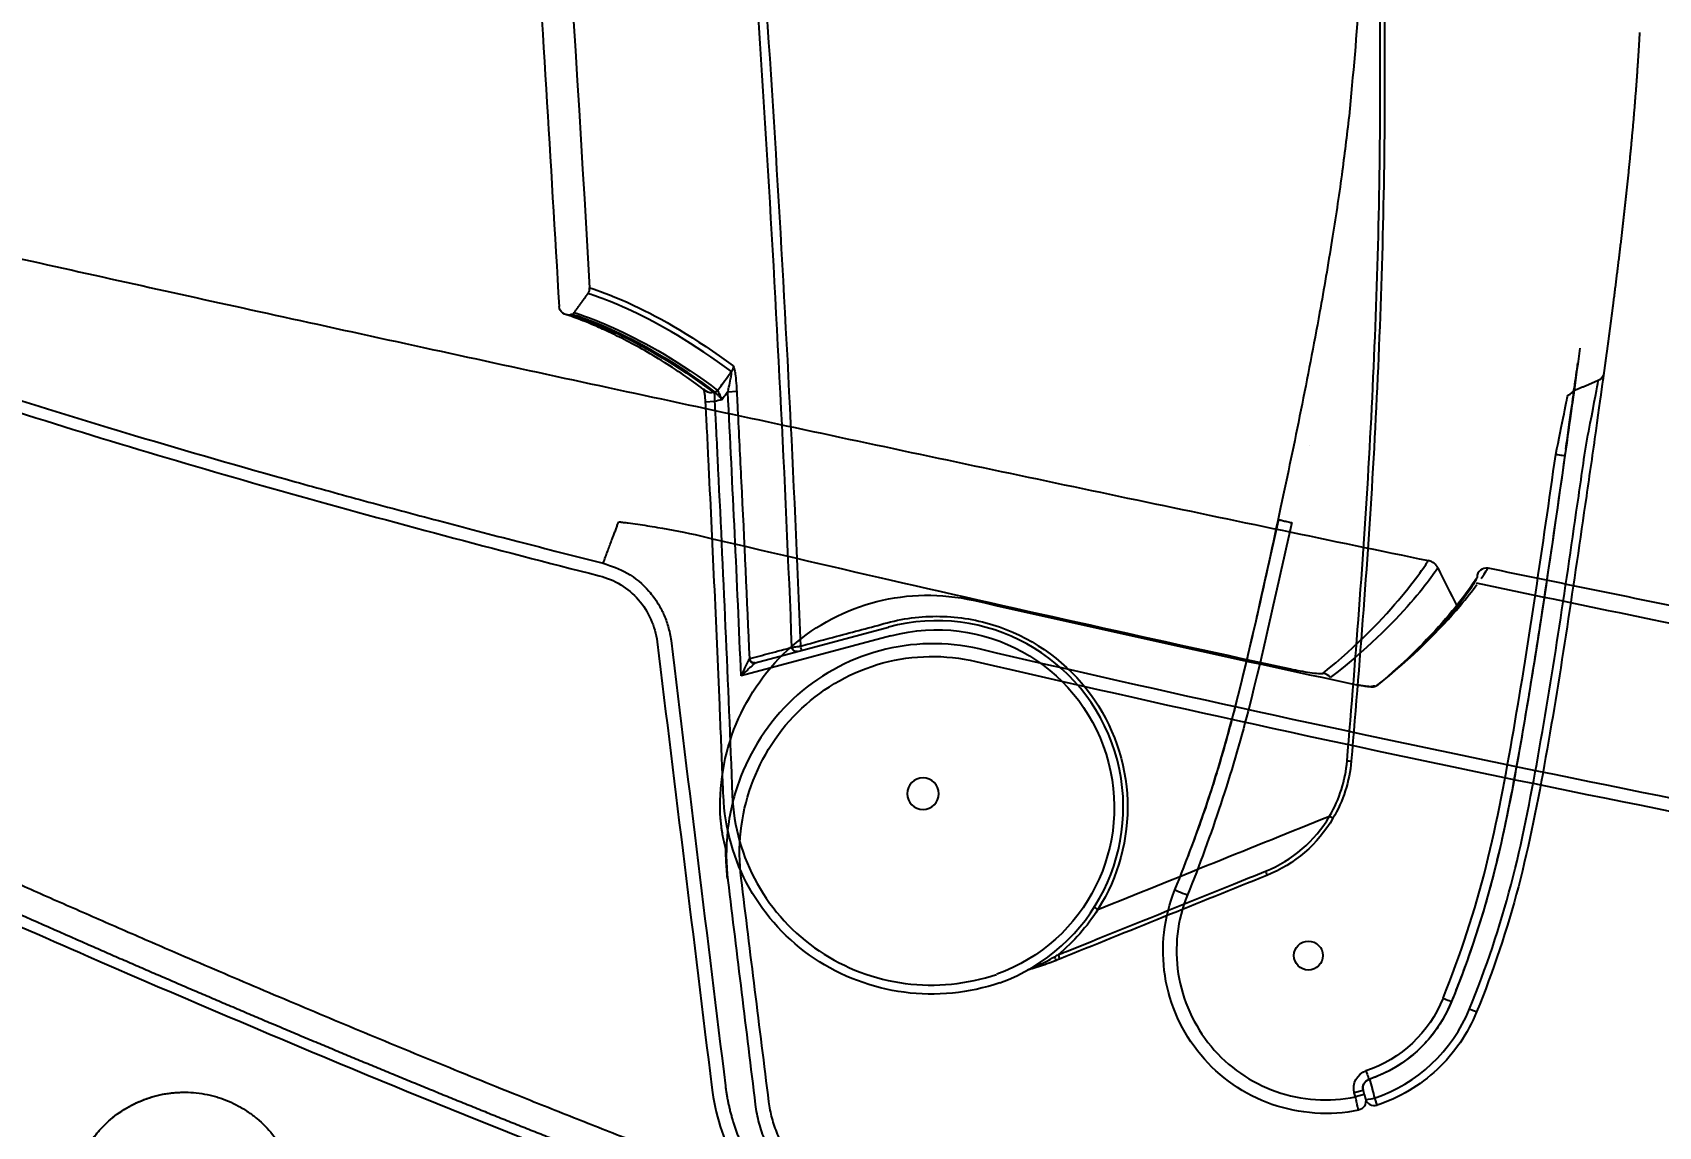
# Model space of a CAD drawing. Extents: x 796 to 6898, y -63 to 2465.
# Drawn here: x 4404.9 to 4584.8, y 726.2 to 847.2 of the extents above; entities that cross this region are included whole.
import ezdxf

# ---------------------------------------------------------------- set-up
doc = ezdxf.new("R2010")
doc.units = 0
doc.header["$LTSCALE"] = 20
doc.header["$MEASUREMENT"] = 0
doc.linetypes.add('CENTER', pattern=[2, 1.25, -0.25, 0.25, -0.25])
doc.layers.get('0').update_dxf_attribs({"linetype": 'CONTINUOUS'})
doc.layers.get('DEFPOINTS').update_dxf_attribs({"linetype": 'CONTINUOUS'})
doc.layers.add('1', color=7, linetype='CONTINUOUS')
doc.styles.get("Standard").update_dxf_attribs({"font": 'NanumGothic.ttf'})
doc.dimstyles.get("Standard").update_dxf_attribs({"dimtxt": 2.7, "dimasz": 2.5, "dimexe": 1.5, "dimexo": 1.5, "dimgap": 1.5, "dimtad": 1, "dimdec": 0, "dimlfac": 10, "dimzin": 0, "dimdsep": 46, "dimtxsty": 'Standard', "dimcen": 0, "dimclrt": 2, "dimadec": 0, "dimazin": 0, "dimtfac": 1, "dimtdec": 0, "dimtmove": 0, "dimatfit": 3, "dimfxl": 0, "dimtolj": 1, "dimtzin": 0, "dimarcsym": 0})

# ---------------------------------------------------------------- blocks, each defined once
blk = doc.blocks.new('A$C92e67b97')
for p, q in [((40.43, 90.95), (40.43, 108.1)), ((41.43, 106.21), (41.43, 90.95)), ((70.51, 103.08), (70.72, 104.06)), ((71.19, 101.38), (70.99, 100.42))]:
    blk.add_line(p, q)
at = {"extrusion": (0, 0, -1)}
blk.add_circle((-22.64, 92.03), 1.75, dxfattribs=at)
at = {"extrusion": (2.24964e-32, -1.22465e-16, -1)}
for centre, radius, start, end in [((-84.92, 115.99), 1, 0, 101.6421), ((-20.8, 90.95), 19.63, 180, 355.2742)]:
    blk.add_arc(centre, radius, start, end, dxfattribs=at)
blk.add_arc((20.8, 90.95), 20.63, 184.7009, 0)
at = {"extrusion": (0, 0, -1)}
for centre, major_axis, ratio, start_param, end_param in [((41.92, 106.25), (-0.39, -0.313), 0.97182, 0.690035, 2.451557), ((41.93, 106.21), (-0.5, 0), 0.98812, 0, 1.786997), ((71.98, 102.75), (0.167, -0.471), 0.978567, 1.237268, 1.904324), ((72.49, 102.92), (0.613, -0.79), 0.980688, 2.220911, 3.121215), ((72, 102.75), (0.304, -0.397), 0.98088, 1.543608, 2.214361), ((41.93, 101.37), (0.5, 0), 0.987549, 3.141593, 4.929043), ((41.93, 100.88), (-0.5, 0), 0.044566, 0, 1.561071), ((74, 101.04), (-0.619, 0.786), 0.980882, 4.027752, 4.698964), ((1.5, 82.72), (-0.496, -0.061), 0.109197, 4.838753, 6.283185), ((1.56, 82.25), (-0.496, -0.061), 0.070703, 4.7072, 6.283185), ((5.27, 76.62), (0.367, 0.339), 0.057762, 4.753609, 6.283185), ((4.56, 57.7), (-0.496, -0.061), 0.086831, 4.737793, 6.283185), ((8.63, 49.28), (-0.356, -0.351), 0.048909, 4.795282, 6.283185), ((14.03, 45.82), (-0.17, -0.47), 0.006367, 4.803882, 6.283185)]:
    blk.add_ellipse(centre, major_axis=major_axis, ratio=ratio, start_param=start_param, end_param=end_param, dxfattribs=at)
for points, degree in [([(521.47, 34.68), (287.47, 75.28), (85.13, 116.97)], 2), ([(83.92, 115.85), (83.92, 115.9), (83.92, 115.95), (83.92, 115.99)], 3), ([(84.04, 115.53), (85.68, 113.51)], 1), ([(86.26, 113.17), (86.25, 113.17), (86.16, 113.02), (85.98, 112.74)], 3), ([(40.43, 108.1), (50.68, 105.82), (60.93, 103.58), (71.19, 101.38)], 3), ([(41.43, 106.21), (41.43, 106.22), (41.43, 106.23), (41.42, 106.25)], 3), ([(42.02, 106.73), (42.03, 106.72), (42.04, 106.7), (42.04, 106.69)], 3), ([(70.51, 102.22), (70.51, 102.51), (70.51, 102.8), (70.51, 103.08)], 3), ([(71.49, 102.75), (71.5, 102.75), (71.5, 102.75), (71.5, 102.75)], 3), ([(71.5, 102.92), (71.5, 102.87), (71.5, 102.81), (71.5, 102.75)], 3), ([(152.24, 78.45), (115.34, 85.2), (78.54, 92.63), (41.93, 100.9)], 3), ([(42.04, 101.85), (78.66, 93.57), (115.47, 86.14), (152.39, 79.38)], 3), ([(71.61, 102.44), (71.61, 102.44), (71.61, 102.44), (71.6, 102.44)], 3), ([(0.81, 85.76), (0.8, 85.81), (0.8, 85.86), (0.79, 85.91)], 3), ([(0.81, 85.76), (0.81, 85.77), (0.82, 85.79), (0.82, 85.8)], 3), ([(1.06, 82.19), (1.04, 82.35), (1.02, 82.5), (1, 82.66)], 3), ([(4.06, 57.64), (3.06, 65.82), (2.06, 74), (1.06, 82.19)], 3), ([(1.44, 82.66), (1.48, 82.51), (1.52, 82.36), (1.56, 82.22)], 3), ([(5.26, 76.66), (3.73, 78.32), (2.5, 80.17), (1.56, 82.22)], 3), ([(5.26, 76.66), (6.38, 67.51), (7.5, 58.37), (8.61, 49.23)], 3), ([(8.27, 48.93), (5.94, 51.29), (4.46, 54.35), (4.06, 57.64)], 3), ([(4.55, 57.66), (4.93, 54.48), (6.36, 51.52), (8.61, 49.23)], 3), ([(13.86, 45.35), (11.74, 46.11), (9.85, 47.33), (8.27, 48.93)], 3), ([(8.61, 49.23), (10.14, 47.69), (11.97, 46.51), (14.01, 45.78)], 3)]:
    blk.add_open_spline(points, degree=degree)
for points, knots in [([(83.92, 115.99), (83.92, 115.99), (82.87, 114.27), (78.71, 109.32), (75.59, 106.1), (71.5, 102.92)], [0, 0, 0, 0, 0.5, 0.5, 1, 1, 1, 1]), ([(71.5, 102.75), (75.59, 105.88), (78.71, 109.16), (82.87, 114.11), (83.92, 115.84), (83.92, 115.85)], [0, 0, 0, 0, 0.5, 0.5, 1, 1, 1, 1]), ([(84.04, 115.53), (84.04, 115.53), (82.98, 113.79), (78.82, 108.84), (75.7, 105.57), (71.61, 102.44)], [0, 0, 0, 0, 0.5, 0.5, 1, 1, 1, 1]), ([(71.86, 103.7), (72.58, 104.26), (74.1, 105.48), (76.22, 107.37), (78.24, 109.35), (79.96, 111.19), (81.35, 112.81), (82.37, 114.1), (83.14, 115.13), (83.67, 115.86), (83.95, 116.26), (84.03, 116.4), (84.06, 116.43), (84.06, 116.43)], [0, 0, 0, 0, 0.091025, 0.201574, 0.318109, 0.43368, 0.544826, 0.651102, 0.741371, 0.837097, 0.92899, 0.977717, 1, 1, 1, 1]), ([(83.92, 115.85), (83.92, 115.79), (83.93, 115.73), (83.97, 115.63), (84, 115.58), (84.04, 115.53)], [0, 0, 0, 0, 0.5, 0.5, 1, 1, 1, 1]), ([(0.23, 89.26), (0, 92.85), (0.59, 96.44), (3.32, 103.03), (5.45, 106.02), (10.82, 110.7), (14.07, 112.41), (20.94, 114.16), (24.64, 114.22), (28.15, 113.43)], [0, 0, 0, 0, 0.25, 0.25, 0.5, 0.5, 0.75, 0.75, 1, 1, 1, 1]), ([(28.15, 113.43), (28.8, 113.28), (29.45, 113.13), (32.7, 112.4), (35.31, 111.81), (46.77, 109.25), (55.64, 107.3), (65.66, 105.14), (66.79, 104.89), (68.86, 104.45), (69.79, 104.25), (70.72, 104.05)], [0, 0, 0, 0, 0.045883, 0.045883, 0.229413, 0.229413, 0.854591, 0.854591, 0.934463, 0.934463, 1, 1, 1, 1]), ([(73.24, 100.42), (77.28, 103.61), (80.45, 106.82), (84.61, 111.78), (85.68, 113.52), (85.68, 113.51)], [0, 0, 0, 0, 0.5, 0.5, 1, 1, 1, 1]), ([(85.68, 113.51), (85.75, 113.43), (85.84, 113.35), (86.04, 113.23), (86.14, 113.19), (86.26, 113.17)], [0, 0, 0, 0, 0.5, 0.5, 1, 1, 1, 1]), ([(27.93, 112.46), (24.57, 113.22), (21.08, 113.17), (14.49, 111.5), (11.38, 109.87), (6.23, 105.39), (4.19, 102.53), (1.58, 96.21), (1.01, 92.77), (1.23, 89.34)], [0, 0, 0, 0, 0.25, 0.25, 0.5, 0.5, 0.75, 0.75, 1, 1, 1, 1]), ([(70.51, 103.08), (69.58, 103.28), (68.65, 103.48), (66.58, 103.92), (65.45, 104.17), (52.17, 107.03), (40.05, 109.72), (27.93, 112.46)], [0, 0, 0, 0, 0.065536, 0.065536, 0.145408, 0.145408, 1, 1, 1, 1]), ([(85.98, 112.74), (85.53, 112.08), (84.57, 110.71), (81.02, 106.47), (77.84, 103.26), (73.79, 100.07)], [0, 0, 0, 0, 0.413693, 0.413693, 1, 1, 1, 1]), ([(518.69, 31.61), (512.16, 32.74), (505.62, 33.88), (499.09, 35.02), (361.11, 59.15), (223.4, 84.93), (86.26, 113.17)], [-0.047362, -0.047362, -0.047362, -0.047362, 0, 0, 0, 1, 1, 1, 1]), ([(41.42, 106.25), (41.41, 106.27), (41.39, 106.31), (41.36, 106.37), (41.35, 106.38), (41.3, 106.48), (41.24, 106.58), (41.09, 106.86), (40.99, 107.06), (40.74, 107.53), (40.59, 107.81), (40.43, 108.09), (40.43, 108.1), (40.43, 108.1)], [0, 0, 0, 0, 0.102274, 0.102274, 0.1292, 0.1292, 0.30436, 0.30436, 0.591952, 0.591952, 0.996719, 0.996719, 1, 1, 1, 1]), ([(40.43, 108.1), (40.43, 108.1), (40.44, 108.09), (40.68, 107.88), (40.92, 107.67), (41.33, 107.33), (41.49, 107.19), (41.74, 106.98), (41.83, 106.9), (41.91, 106.83), (41.92, 106.82), (41.97, 106.78), (42, 106.75), (42.02, 106.73)], [0, 0, 0, 0, 0.003281, 0.003281, 0.408054, 0.408054, 0.695641, 0.695641, 0.870799, 0.870799, 0.897722, 0.897722, 1, 1, 1, 1]), ([(70.99, 100.42), (70.33, 100.56), (69.68, 100.7), (66.42, 101.4), (63.82, 101.96), (54.81, 103.91), (48.41, 105.31), (42.02, 106.73)], [0, 0, 0, 0, 0.067466, 0.067466, 0.337332, 0.337332, 1, 1, 1, 1]), ([(42.04, 106.69), (42.04, 106.64), (42.04, 106.59), (42.04, 106.33), (42.04, 106.13), (42.04, 105.1), (42.04, 104.26), (42.04, 102.9), (42.04, 102.38), (42.04, 101.85)], [0, 0, 0, 0, 0.032237, 0.032237, 0.161183, 0.161183, 0.676971, 0.676971, 1, 1, 1, 1]), ([(70.51, 103.08), (70.62, 103.04), (70.73, 102.99), (70.95, 102.93), (71.05, 102.9), (71.22, 102.87), (71.3, 102.86), (71.42, 102.87), (71.46, 102.88), (71.49, 102.91), (71.5, 102.92), (71.5, 102.92)], [0, 0, 0, 0, 0.245751, 0.245751, 0.485067, 0.485067, 0.715055, 0.715055, 0.941747, 0.941747, 1, 1, 1, 1]), ([(70.51, 102.22), (70.52, 102.23), (70.52, 102.23), (70.54, 102.24), (70.55, 102.25), (70.68, 102.31), (70.8, 102.37), (71, 102.48), (71.09, 102.53), (71.26, 102.62), (71.33, 102.66), (71.43, 102.71), (71.47, 102.73), (71.49, 102.75)], [0, 0, 0, 0, 0.007055, 0.007055, 0.043322, 0.043322, 0.302844, 0.302844, 0.545116, 0.545116, 0.774433, 0.774433, 1, 1, 1, 1]), ([(70.72, 104.06), (70.75, 104.05), (70.99, 104), (71.41, 103.93), (71.86, 103.87), (72.11, 103.86), (72.2, 103.87), (72.21, 103.87), (72.21, 103.87)], [0, 0, 0, 0, 0.040351, 0.358823, 0.61907, 0.819384, 0.955603, 1, 1, 1, 1]), ([(42.04, 101.85), (42.04, 101.84), (42.04, 101.83), (42.03, 101.78), (42.02, 101.73), (42.01, 101.6), (42, 101.51), (41.98, 101.33), (41.96, 101.23), (41.94, 101.05), (41.94, 100.98), (41.93, 100.9)], [0, 0, 0, 0, 0.118217, 0.118217, 0.356584, 0.356584, 0.597691, 0.597691, 0.843475, 0.843475, 1, 1, 1, 1]), ([(41.93, 100.9), (41.93, 100.85), (41.93, 100.8), (41.93, 99.42), (41.93, 98.08), (41.93, 94.83), (41.93, 92.9), (41.93, 90.98)], [0, 0, 0, 0, 0.015884, 0.015884, 0.418354, 0.418354, 1, 1, 1, 1]), ([(71.6, 102.44), (71.58, 102.43), (71.54, 102.42), (71.42, 102.4), (71.34, 102.39), (71.16, 102.35), (71.05, 102.33), (70.83, 102.29), (70.7, 102.26), (70.56, 102.23), (70.54, 102.23), (70.52, 102.23), (70.52, 102.23), (70.51, 102.22)], [0, 0, 0, 0, 0.225567, 0.225567, 0.454884, 0.454884, 0.697156, 0.697156, 0.956678, 0.956678, 0.992945, 0.992945, 1, 1, 1, 1]), ([(71.19, 101.38), (71.09, 101.51), (70.98, 101.65), (70.76, 101.93), (70.63, 102.07), (70.51, 102.22)], [0, 0, 0, 0, 0.465126, 0.465126, 1, 1, 1, 1]), ([(71.19, 101.38), (71.34, 101.3), (71.48, 101.22), (71.91, 101), (72.18, 100.85), (72.61, 100.65), (72.77, 100.57), (72.99, 100.48), (73.07, 100.45), (73.16, 100.42), (73.18, 100.42), (73.22, 100.41), (73.23, 100.42), (73.24, 100.42)], [0, 0, 0, 0, 0.195305, 0.195305, 0.566521, 0.566521, 0.779616, 0.779616, 0.898522, 0.898522, 0.956146, 0.956146, 1, 1, 1, 1]), ([(71.6, 102.44), (71.78, 102.21), (71.96, 101.99), (72.36, 101.5), (72.58, 101.23), (72.86, 100.88), (72.92, 100.81), (73.07, 100.63), (73.15, 100.52), (73.24, 100.42)], [0, 0, 0, 0, 0.330328, 0.330328, 0.732756, 0.732756, 0.845256, 0.845256, 1, 1, 1, 1]), ([(73.79, 100.07), (73.77, 100.05), (73.71, 100.04), (73.54, 100.03), (73.43, 100.03), (73.13, 100.05), (72.91, 100.08), (72.34, 100.16), (71.95, 100.23), (71.38, 100.34), (71.18, 100.38), (70.99, 100.42)], [0, 0, 0, 0, 0.141444, 0.141444, 0.28127, 0.28127, 0.49577, 0.49577, 0.831197, 0.831197, 1, 1, 1, 1]), ([(41.93, 90.98), (41.93, 88.85), (41.61, 86.78), (40.38, 82.75), (39.45, 80.82), (35.89, 75.6), (32.41, 72.83), (24.58, 69.77), (20.16, 69.44), (11.93, 71.34), (8.15, 73.53), (5.26, 76.66)], [0, 0, 0, 0, 0.125, 0.125, 0.25, 0.25, 0.5, 0.5, 0.75, 0.75, 1, 1, 1, 1]), ([(1, 82.66), (0.92, 83.33), (0.87, 84.01), (0.82, 84.99), (0.82, 85.31), (0.81, 85.65), (0.81, 85.71), (0.81, 85.76)], [0, 0, 0, 0, 0.626962, 0.626962, 0.939485, 0.939485, 1, 1, 1, 1]), ([(0.82, 85.79), (0.82, 85.79), (0.82, 85.79), (0.82, 85.78), (0.82, 85.77), (0.83, 85.76), (0.83, 85.75), (0.83, 85.71), (0.84, 85.67), (0.85, 85.57), (0.86, 85.52), (0.91, 85.17), (0.96, 84.86), (1.13, 83.92), (1.27, 83.29), (1.44, 82.66)], [0, 0, 0, 0, 0.003771, 0.003771, 0.019071, 0.019071, 0.021429, 0.021429, 0.068372, 0.068372, 0.121052, 0.121052, 0.408891, 0.408891, 1, 1, 1, 1]), ([(1.56, 82.22), (1.6, 81.89), (1.64, 81.56), (1.84, 79.91), (2, 78.59), (2.81, 71.99), (3.45, 66.71), (4.24, 60.17), (4.4, 58.92), (4.55, 57.66)], [0, 0, 0, 0, 0.040293, 0.040293, 0.201463, 0.201463, 0.84616, 0.84616, 1, 1, 1, 1]), ([(152.19, 8.67), (140.35, 10.38), (128.58, 12.39), (105.2, 17.25), (93.6, 20.09), (70.53, 26.42), (59.09, 29.89), (36.37, 37.3), (25.1, 41.29), (13.86, 45.35)], [0, 0, 0, 0, 0.25, 0.25, 0.5, 0.5, 0.75, 0.75, 1, 1, 1, 1]), ([(14.01, 45.78), (25.25, 41.73), (36.51, 37.75), (59.2, 30.35), (70.62, 26.88), (93.67, 20.57), (105.28, 17.72), (128.66, 12.86), (140.43, 10.85), (152.24, 9.15)], [0, 0, 0, 0, 0.25, 0.25, 0.5, 0.5, 0.75, 0.75, 1, 1, 1, 1])]:
    blk.add_open_spline(points, degree=3, knots=knots)
blk = doc.blocks.new('A$Cbd50e67b')
for p, q in [((1.5, 84.93), (1.5, 85.94)), ((1.5, 85.94), (1.99, 85.94)), ((1.99, 84.93), (1.5, 84.93)), ((1.99, 84.93), (1.99, 85.94)), ((72.48, 72.21), (72.48, 72.21))]:
    blk.add_line(p, q)
blk.add_circle((17.96, 86.92), 1.6)
blk.add_circle((17.96, 86.92), 1.6)
at = {"extrusion": (0, 0, -1)}
for centre, radius, start, end in [((-1, 85.93), 1, 270, 3.3951), ((-1.99, 83.94), 2, 90, 176.4167), ((-1.99, 83.93), 1, 90, 176.4167), ((-17.96, 84.93), 15, 306.9554, 356.4167), ((-17.96, 84.94), 14, 306.9522, 356.4167)]:
    blk.add_arc(centre, radius, start, end, dxfattribs=at)
for centre, start, end in [((1, 83.93), 90, 183.32), ((71.41, 43.15), 179.5, 247.1112)]:
    blk.add_arc(centre, 1, start, end)
at = {"extrusion": (-7.87709e-06, 3.31272e-06, -1)}
blk.add_arc((-72.09, 39.61, 0), 1, 293.0208, 352.2292, dxfattribs=at)
for centre, major_axis, ratio, start_param, end_param in [((27.9, 98.1), (0.9, 1.2), 0.005565, 0, 1.56383), ((1, 83.93), (0, -1), 0.165346, 3.141593, 4.711626), ((1, 83.93), (0.998, 0.058), 0.010481, 1.736579, 3.141593), ((3.99, 84.06), (0.998, 0.062), 0.008709, 1.570251, 3.141593), ((9.55, 73.74), (0.602, 0.799), 0.005252, 1.563827, 3.141597), ((7.74, 71.35), (0.602, 0.799), 0.007779, 1.727679, 3.141598), ((64.43, 46.12), (0.394, 0.919), 0.003435, 1.562774, 3.141593)]:
    blk.add_ellipse(centre, major_axis=major_axis, ratio=ratio, start_param=start_param, end_param=end_param)
for points, knots in [([(0, 85.99), (0.19, 89.21), (1.28, 92.4), (4.93, 97.75), (7.48, 99.9), (13.35, 102.62), (16.68, 103.16), (23.09, 102.48), (26.2, 101.26), (28.8, 99.3)], [0, 0, 0, 0, 0.25, 0.25, 0.5, 0.5, 0.75, 0.75, 1, 1, 1, 1]), ([(27.9, 98.11), (25.51, 99.92), (22.67, 101.03), (16.8, 101.66), (13.75, 101.16), (8.36, 98.68), (6.03, 96.7), (2.68, 91.81), (1.68, 88.89), (1.5, 85.94)], [0, 0, 0, 0, 0.25, 0.25, 0.5, 0.5, 0.75, 0.75, 1, 1, 1, 1]), ([(28.8, 99.3), (31.64, 97.16), (34.53, 95.09), (40.47, 91.2), (43.52, 89.38), (52.78, 84.12), (59.12, 80.92), (65.4, 77.61)], [0, 0, 0, 0, 0.25, 0.25, 0.5, 0.5, 1, 1, 1, 1]), ([(64.7, 76.3), (58.38, 79.62), (52.01, 82.85), (39.6, 89.89), (33.63, 93.79), (27.9, 98.11)], [0, 0, 0, 0, 0.5, 0.5, 1, 1, 1, 1]), ([(40.12, 91.48), (39.19, 92.06), (36.46, 93.81), (33.81, 95.67), (32.08, 96.92)], [0, 0, 0, 0, 0.340021, 1, 1, 1, 1]), ([(106.51, 58.54), (104.48, 59.35), (100.18, 61.07), (93.46, 64.01), (85.46, 67.69), (76.44, 72.08), (66.26, 77.23), (56.48, 82.26), (47.74, 86.95), (42.69, 89.89), (40.48, 91.25)], [0, 0, 0, 0, 0.088807, 0.188142, 0.298206, 0.447256, 0.596376, 0.762752, 0.89457, 1, 1, 1, 1]), ([(0, 85.99), (0, 85.99), (0.03, 85.99), (0.14, 85.99), (0.23, 85.99), (0.44, 85.98), (0.56, 85.97), (0.85, 85.96), (1.01, 85.96), (1.28, 85.95), (1.39, 85.94), (1.5, 85.94)], [0, 0, 0, 0, 0.214642, 0.214642, 0.429237, 0.429237, 0.643835, 0.643835, 0.858643, 0.858643, 1, 1, 1, 1]), ([(1.5, 84.93), (1.46, 84.93), (1.43, 84.93), (1.34, 84.93), (1.28, 84.93), (1.19, 84.93), (1.15, 84.93), (1.08, 84.93), (1.05, 84.93), (1.01, 84.93), (1, 84.93), (1, 84.93)], [0, 0, 0, 0, 0.141589, 0.141589, 0.356673, 0.356673, 0.571432, 0.571432, 0.78609, 0.78609, 1, 1, 1, 1]), ([(2.99, 83.99), (2.99, 84.08), (2.97, 84.17), (2.92, 84.33), (2.88, 84.4), (2.78, 84.56), (2.7, 84.64), (2.5, 84.8), (2.37, 84.87), (2.16, 84.92), (2.08, 84.93), (2, 84.93), (1.99, 84.93), (1.99, 84.93)], [0, 0, 0, 0, 0.13626, 0.13626, 0.270757, 0.270757, 0.485011, 0.485011, 0.808, 0.808, 0.996739, 0.996739, 1, 1, 1, 1]), ([(7.14, 70.55), (5.07, 72.1), (3.33, 74.14), (0.88, 78.71), (0.15, 81.27), (0, 83.87)], [0, 0, 0, 0, 0.5, 0.5, 1, 1, 1, 1]), ([(3, 83.93), (2.64, 83.93), (2.28, 83.93), (1.9, 83.93), (1.88, 83.93), (1.52, 83.93), (1.18, 83.93), (0.83, 83.93)], [0, 0, 0, 0, 0.5, 0.5, 0.522271, 0.522271, 1, 1, 1, 1]), ([(8.94, 72.94), (8.75, 73.09), (8.55, 73.25), (8.06, 73.66), (7.76, 73.93), (6.91, 74.76), (6.38, 75.36), (4.96, 77.29), (4.22, 78.72), (3.47, 80.99), (3.28, 81.76), (3.08, 83.01), (3.03, 83.47), (3, 83.93)], [0, 0, 0, 0, 0.057668, 0.057668, 0.150412, 0.150412, 0.335902, 0.335902, 0.706881, 0.706881, 0.892371, 0.892371, 1, 1, 1, 1]), ([(64.04, 45.2), (54.57, 49.25), (45.09, 53.3), (31.05, 59.79), (26.4, 62), (17.39, 66.99), (13.06, 69.84), (8.94, 72.94)], [0, 0, 0, 0, 0.5, 0.5, 0.75, 0.75, 1, 1, 1, 1]), ([(64.72, 44.91), (64.35, 45.07), (58.48, 47.57), (52.63, 50.08), (44.25, 53.76), (41.34, 55.06), (35.54, 57.7), (32.65, 59.04), (26.92, 61.82), (24.08, 63.27), (18.52, 66.39), (15.82, 68.08), (12.53, 70.34), (11.88, 70.8), (10.59, 71.72), (9.94, 72.2), (9.19, 72.76), (9.06, 72.85), (8.94, 72.94)], [0, 0, 0, 0, 0.019805, 0.305471, 0.305471, 0.458206, 0.458206, 0.610941, 0.610941, 0.763676, 0.763676, 0.916412, 0.916412, 0.954595, 0.954595, 0.992779, 0.992779, 1, 1, 1, 1]), ([(9.55, 73.75), (13.67, 70.65), (17.95, 67.83), (26.91, 62.88), (31.55, 60.67), (45.54, 54.2), (54.99, 50.17), (64.43, 46.13)], [0, 0, 0, 0, 0.25, 0.25, 0.5, 0.5, 1, 1, 1, 1]), ([(71.62, 38.72), (71.61, 38.73), (71.59, 38.74), (71.46, 38.79), (71.27, 38.87), (70.03, 39.39), (68.01, 40.25), (64.71, 41.65), (63.57, 42.14), (61.33, 43.1), (60.21, 43.58), (50.13, 47.91), (41.17, 51.76), (27.92, 57.96), (23.54, 60.11), (15.08, 64.91), (11.03, 67.61), (7.14, 70.55)], [0, 0, 0, 0, 0.004464, 0.004464, 0.028745, 0.028745, 0.125871, 0.125871, 0.174434, 0.174434, 0.222996, 0.222996, 0.611498, 0.611498, 0.805749, 0.805749, 1, 1, 1, 1]), ([(7.64, 71.23), (11.51, 68.3), (15.54, 65.61), (23.95, 60.84), (28.32, 58.71), (41.5, 52.54), (50.42, 48.7), (60.44, 44.4), (61.56, 43.92), (63.79, 42.96), (64.92, 42.48), (68.12, 40.88), (70.08, 39.97), (71.17, 39.44), (71.09, 39.48), (71.1, 39.48), (71.1, 39.48), (71.1, 39.48)], [0, 0, 0, 0, 0.185668, 0.185668, 0.371336, 0.371336, 0.742672, 0.742672, 0.789089, 0.789089, 0.835506, 0.835506, 0.92834, 0.92834, 0.974758, 0.974758, 1, 1, 1, 1]), ([(155.81, 45.85), (152.39, 46.26), (144.81, 47.35), (132.62, 49.94), (119.55, 53.67), (110.77, 56.95), (106.51, 58.54)], [0, 0, 0, 0, 0.20264, 0.450673, 0.733088, 1, 1, 1, 1]), ([(70.78, 42.33), (70.44, 42.47), (69.77, 42.76), (67.55, 43.7), (65.81, 44.44), (64.04, 45.2)], [0, 0, 0, 0, 0.404577, 0.404577, 1, 1, 1, 1]), ([(64.43, 46.13), (65.93, 45.38), (67.41, 44.65), (69.68, 43.52), (70.41, 43.16), (70.41, 43.16)], [0, 0, 0, 0, 0.5, 0.5, 1, 1, 1, 1]), ([(64.72, 44.91), (65.11, 44.74), (65.87, 44.41), (66.98, 43.94), (67.99, 43.51), (68.9, 43.13), (69.66, 42.8), (70.24, 42.56), (70.63, 42.39), (70.68, 42.37), (70.7, 42.36)], [0, 0, 0, 0, 0.127762, 0.253753, 0.378205, 0.501276, 0.6234, 0.745661, 0.870117, 1, 1, 1, 1])]:
    blk.add_open_spline(points, degree=3, knots=knots)
for points, degree in [([(0.83, 83.93), (1.13, 78.98), (3.66, 74.24), (7.64, 71.23)], 3), ([(2.99, 83.99), (2.99, 83.97), (2.99, 83.95), (3, 83.93)], 3), ([(71.1, 39.48), (70.7, 42.36)], 1), ([(75.09, 40.52), (73.63, 41.13), (72.16, 41.75), (70.7, 42.36)], 3), ([(71.02, 42.23), (71.88, 41.87), (72.73, 41.51), (73.59, 41.15)], 3), ([(71.7, 38.69), (71.38, 38.83), (71.14, 39.14), (71.1, 39.48)], 3), ([(75.09, 37.27), (74.41, 37.55), (73.73, 37.84), (73.05, 38.12), (72.38, 38.41), (71.7, 38.69)], 5), ([(78.59, 35.82), (77.89, 36.11), (77.19, 36.4), (76.49, 36.69), (75.79, 36.98), (75.09, 37.27)], 5), ([(103.62, 26.27), (98.55, 28), (93.51, 29.85), (88.5, 31.79), (83.53, 33.79), (78.59, 35.82)], 5), ([(107.12, 25.1), (106.42, 25.33), (105.72, 25.56), (105.02, 25.79), (104.32, 26.03), (103.62, 26.27)], 5)]:
    blk.add_open_spline(points, degree=degree)
for points, weights in [([(65.4, 77.61), (65.39, 77.61), (64.7, 76.3)], [1, 0.710892936639, 1]), ([(8.15, 73.58), (8.54, 73.25), (8.95, 72.94)], [1, 0.999411224372, 1])]:
    blk.add_rational_spline(points, weights, degree=2)
blk = doc.blocks.new('*D27')
at = {"color": 3, "lineweight": -2}
for p, q in [((4440.59, 1273.12), (4050.63, 1273.12)), ((4055.63, 314.6), (4055.63, 1243.12)), ((4261.49, 284.6), (4050.63, 284.6))]:
    blk.add_line(p, q, dxfattribs=at)
at = {"color": 3}
for points in [[(4050.63, 1243.12), (4060.63, 1243.12), (4055.63, 1273.12)], [(4050.63, 314.6), (4060.63, 314.6), (4055.63, 284.6)]]:
    blk.add_solid(points, dxfattribs=at)
at = {"layer": 'DEFPOINTS', "color": 0}
for p in [(4055.63, 1273.12), (4442.09, 1273.12), (4262.99, 284.6)]:
    blk.add_point(p, dxfattribs=at)
at = {"color": 2, "insert": (4029.3, 778.86), "char_height": 30, "attachment_point": 5, "rotation": 90}
blk.add_mtext('\\A1;990', dxfattribs=at)

msp = doc.modelspace()

# ---------------------------------------------------------------- linework, layer by layer
at = {"color": 1, "linetype": 'CENTER', "ltscale": 5}
msp.add_arc((4527.36, 793.29), 484.39, 350.1271, 97.2465, dxfattribs=at)
at = {"layer": '1', "color": 0, "linetype": 'Continuous'}
msp.add_arc((4565.73, 786.94), 1, 78.3579, 180, dxfattribs=at)
for centre, major_axis, ratio, start_param, end_param in [((4543.76, 775.35), (-0.32, -1.47), 0.000679, 3.338162, 3.640228), ((4547.38, 774.87), (0.94, -1.17), 0.981423, 1.609604, 2.247169), ((4553.3, 773.87), (-0.613, 0.79), 0.980688, 5.403761, 5.956842)]:
    msp.add_ellipse(centre, major_axis=major_axis, ratio=ratio, start_param=start_param, end_param=end_param, dxfattribs=at)
for points, degree, knots in [([(4323.3, 840.42), (4323.35, 840.38), (4323.46, 840.3), (4324.45, 839.68), (4326.07, 838.73), (4328.79, 837.2), (4333.12, 834.86), (4340.13, 831.28), (4351.23, 825.97), (4366.46, 819.4), (4385.07, 812.56), (4400.28, 807.47), (4416.81, 802.38), (4430.52, 798.43), (4441.79, 795.33), (4450.01, 793.13), (4458.82, 790.82), (4464.91, 789.27), (4468.05, 788.48)], 3, [0, 0, 0, 0, 0.066982, 0.130716, 0.191334, 0.248966, 0.335776, 0.415755, 0.499002, 0.623838, 0.68452, 0.749311, 0.808177, 0.874762, 0.902999, 0.933262, 0.965585, 1, 1, 1, 1]), ([(4321.78, 839.89), (4321.74, 839.9), (4323.12, 838.97), (4328.02, 836.27), (4329.17, 835.64), (4331.85, 834.22), (4333.4, 833.41), (4338.71, 830.7), (4343.1, 828.52), (4351.78, 824.55), (4355.03, 823.1), (4362.2, 820.05), (4366.14, 818.43), (4374.88, 815.02), (4379.67, 813.24), (4389.61, 809.71), (4394.81, 807.95), (4405.57, 804.46), (4411.12, 802.73), (4422.23, 799.4), (4427.83, 797.77), (4444.74, 793.02), (4456.15, 790), (4467.62, 787.09)], 3, [0, 0, 0, 0, 0.25, 0.25, 0.3125, 0.3125, 0.375, 0.375, 0.5, 0.5, 0.5625, 0.5625, 0.625, 0.625, 0.6875, 0.6875, 0.75, 0.75, 0.8125, 0.8125, 0.875, 0.875, 1, 1, 1, 1]), ([(4482.75, 720.15), (4466.95, 726.14), (4444.91, 734.96), (4416.51, 746.87), (4386.19, 760.53), (4358.59, 773.33), (4346.55, 779.39), (4339.5, 783.06), (4336.43, 784.69), (4331.75, 787.23), (4320.81, 793.39), (4307.53, 801.8), (4301.2, 806.63), (4298.29, 808.9), (4297.5, 809.55), (4297.53, 809.54)], 5, [0, 0, 0, 0, 0, 0, 0.250341, 0.358856, 0.460934, 0.478679, 0.481634, 0.492462, 0.516068, 0.531789, 0.594361, 0.780792, 1, 1, 1, 1, 1, 1]), ([(4293.93, 808.67), (4293.94, 808.66), (4293.97, 808.62), (4294.29, 808.36), (4294.8, 807.94), (4295.51, 807.37), (4296.42, 806.66), (4297.5, 805.82), (4298.74, 804.87), (4300.13, 803.83), (4301.65, 802.71), (4303.3, 801.52), (4305.04, 800.3), (4306.85, 799.04), (4308.72, 797.78), (4310.62, 796.52), (4312.51, 795.29), (4315.36, 793.47), (4319.77, 790.73), (4325.88, 787.14), (4336.22, 781.35), (4348.56, 774.97), (4365.69, 766.77), (4378.54, 760.85), (4394.94, 753.41), (4404.99, 748.98), (4411.69, 746.03)], 3, [0, 0, 0, 0, 0.043803, 0.085816, 0.126123, 0.164778, 0.201813, 0.237237, 0.271048, 0.303235, 0.33378, 0.362666, 0.389876, 0.415398, 0.439219, 0.461332, 0.481735, 0.500424, 0.547145, 0.600351, 0.638368, 0.749997, 0.792002, 0.875008, 0.916739, 1, 1, 1, 1]), ([(4292.39, 807.6), (4292.42, 807.55), (4293.48, 806.64), (4297.96, 803.22), (4299.96, 801.73), (4305.3, 797.98), (4308.66, 795.71), (4317.3, 790.28), (4322.6, 787.12), (4332.5, 781.69), (4336.12, 779.77), (4343.99, 775.74), (4348.21, 773.64), (4361.53, 767.22), (4371.22, 762.77), (4390.92, 753.87), (4400.97, 749.39), (4411.1, 744.98)], 3, [0, 0, 0, 0, 0.248239, 0.248239, 0.373532, 0.373532, 0.498826, 0.498826, 0.624119, 0.624119, 0.686766, 0.686766, 0.749413, 0.749413, 0.874706, 0.874706, 1, 1, 1, 1]), ([(4468.05, 788.48), (4468.13, 788.71), (4468.3, 789.16), (4468.54, 789.82), (4468.77, 790.42), (4468.98, 790.98), (4469.17, 791.49), (4469.35, 791.95), (4469.5, 792.36), (4469.64, 792.73), (4469.73, 792.96), (4469.77, 793.07)], 3, [0, 0, 0, 0, 0.14962, 0.289664, 0.420105, 0.540919, 0.652086, 0.753591, 0.845419, 0.927558, 1, 1, 1, 1]), ([(4469.79, 793.06), (4469.79, 793.08), (4469.87, 793.06), (4469.95, 793.05), (4470, 793.04), (4470.12, 793.02), (4470.21, 793.01), (4470.47, 792.98), (4470.64, 792.96), (4471.16, 792.89), (4471.51, 792.84), (4472.57, 792.69), (4473.29, 792.57), (4475.54, 792.2), (4477.17, 791.89), (4478.83, 791.5)], 3, [0, 0, 0, 0, 0.015625, 0.015625, 0.03125, 0.03125, 0.0625, 0.0625, 0.125, 0.125, 0.25, 0.25, 0.5, 0.5, 1, 1, 1, 1]), ([(4468.05, 788.48), (4468.96, 788.16), (4470.86, 787.51), (4472.62, 785.99), (4473.66, 784.71), (4474.22, 783.88), (4474.79, 782.79), (4475.29, 781.45), (4475.46, 780.45), (4475.55, 779.93)], 3, [0, 0, 0, 0, 0.237985, 0.498466, 0.56293, 0.646525, 0.748442, 0.867111, 1, 1, 1, 1]), ([(4547.69, 776.32), (4551.53, 779.39), (4554.43, 782.46), (4558.33, 787.15), (4559.32, 788.76), (4559.35, 788.76)], 3, [0, 0, 0, 0, 0.5, 0.5, 1, 1, 1, 1]), ([(4560.4, 787.95), (4560.37, 787.95), (4559.35, 786.37), (4555.37, 781.81), (4552.41, 778.82), (4548.49, 775.83)], 3, [0, 0, 0, 0, 0.5, 0.5, 1, 1, 1, 1]), ([(4560.4, 787.95), (4560.3, 788.15), (4560.15, 788.33), (4559.79, 788.62), (4559.58, 788.71), (4559.35, 788.76)], 3, [0, 0, 0, 0, 0.5, 0.5, 1, 1, 1, 1]), ([(4467.62, 787.09), (4469.29, 786.67), (4470.81, 785.73), (4473.07, 783.14), (4473.8, 781.5), (4474.01, 779.79)], 3, [0, 0, 0, 0, 0.5, 0.5, 1, 1, 1, 1]), ([(4553.5, 774.84), (4557.6, 778.02), (4560.72, 781.24), (4563.58, 784.65), (4564.22, 785.47), (4564.71, 786.13)], 3, [0, 0, 0, 0, 0.727768, 0.727768, 1, 1, 1, 1]), ([(4564.74, 786.96), (4564.73, 786.93), (4563.68, 785.22), (4559.73, 780.52), (4557.03, 777.7), (4553.55, 774.86)], 3, [0, 0, 0, 0, 0.527183, 0.527183, 1, 1, 1, 1]), ([(4558.48, 779.15), (4559.69, 780.39), (4560.74, 781.55), (4563.68, 785.06), (4564.73, 786.79), (4564.73, 786.81)], 3, [0, 0, 0, 0, 0.293302, 0.293302, 1, 1, 1, 1]), ([(4994.21, 706.73), (4984.96, 708.26), (4963.86, 711.78), (4932.04, 717.18), (4899.84, 722.73), (4870.93, 727.79), (4846.74, 732.08), (4826.82, 735.65), (4810.72, 738.56), (4796.5, 741.15), (4783.7, 743.5), (4769.7, 746.08), (4752.82, 749.22), (4731.83, 753.16), (4707.72, 757.74), (4680.57, 762.97), (4650.69, 768.82), (4618.21, 775.29), (4589.28, 781.15), (4571.15, 784.9), (4564.67, 786.26)], 3, [0, 0, 0, 0, 0.064365, 0.146882, 0.22161, 0.288747, 0.34847, 0.3903, 0.427722, 0.4608, 0.489587, 0.517048, 0.55855, 0.607498, 0.663737, 0.727085, 0.797335, 0.872828, 0.954516, 1, 1, 1, 1]), ([(4481.04, 760.21), (4480.81, 763.8), (4481.4, 767.39), (4484.13, 773.98), (4486.26, 776.97), (4491.63, 781.65), (4494.88, 783.36), (4501.75, 785.11), (4505.45, 785.17), (4508.96, 784.38)], 3, [0, 0, 0, 0, 0.25, 0.25, 0.5, 0.5, 0.75, 0.75, 1, 1, 1, 1]), ([(4509.64, 778.99), (4506, 779.83), (4502.21, 779.76), (4495.07, 777.83), (4491.73, 775.96), (4486.35, 770.92), (4484.28, 767.73), (4482.43, 762.54), (4482.01, 760.7), (4481.61, 757.04), (4481.62, 755.2), (4481.84, 753.36)], 3, [0, 0, 0, 0, 0.25, 0.25, 0.5, 0.5, 0.75, 0.75, 0.875, 0.875, 1, 1, 1, 1]), ([(4483.31, 753.64), (4482.88, 757.1), (4483.27, 760.6), (4485.56, 767.08), (4487.49, 770.07), (4492.53, 774.79), (4495.65, 776.54), (4502.34, 778.34), (4505.88, 778.4), (4509.28, 777.61)], 3, [0, 0, 0, 0, 0.25, 0.25, 0.5, 0.5, 0.75, 0.75, 1, 1, 1, 1]), ([(4544.08, 776.79), (4544.81, 776.63), (4545.54, 776.49), (4546.91, 776.29), (4547.58, 776.23), (4547.69, 776.32)], 3, [0, 0, 0, 0, 0.5, 0.5, 1, 1, 1, 1]), ([(4553, 774.82), (4553.04, 774.82), (4552.98, 774.82), (4552.91, 774.81), (4552.69, 774.82), (4552.32, 774.86), (4551.9, 774.93), (4551.62, 774.99), (4551.52, 775.02)], 3, [0, 0, 0, 0, 0.070213, 0.194939, 0.360154, 0.588203, 0.858122, 1, 1, 1, 1]), ([(4553.5, 774.84), (4553.42, 774.8), (4553.33, 774.79), (4553.22, 774.78), (4553.1, 774.78), (4552.95, 774.78), (4552.6, 774.82), (4552.4, 774.84), (4551.98, 774.91), (4551.75, 774.95), (4551.53, 775)], 3, [0, 0, 0, 0, 0.287997, 0.287997, 0.287997, 0.52184, 0.52184, 0.761124, 0.761124, 1, 1, 1, 1]), ([(4481.6, 756.86), (4481.55, 757.06), (4481.5, 757.27), (4481.41, 757.69), (4481.36, 757.91), (4481.3, 758.24), (4481.28, 758.35), (4481.24, 758.59), (4481.22, 758.71), (4481.19, 758.91), (4481.18, 758.98), (4481.16, 759.13), (4481.15, 759.21), (4481.13, 759.34), (4481.13, 759.39), (4481.11, 759.5), (4481.11, 759.56), (4481.09, 759.69), (4481.08, 759.77), (4481.07, 759.91), (4481.07, 759.96), (4481.05, 760.07), (4481.05, 760.13), (4481.04, 760.21)], 3, [0, 0, 0, 0, 0.25, 0.25, 0.5, 0.5, 0.625, 0.625, 0.75, 0.75, 0.8125, 0.8125, 0.875, 0.875, 0.90625, 0.90625, 0.9375, 0.9375, 0.96875, 0.96875, 0.984375, 0.984375, 1, 1, 1, 1]), ([(4481.04, 760.21), (4481.04, 760.21), (4481.04, 760.21), (4481.04, 760.21), (4481.04, 760.21), (4481.04, 760.21)], 3, [0, 0, 0, 0, 0.691217, 0.691217, 1, 1, 1, 1]), ([(4481.81, 753.61), (4481.73, 754.28), (4481.68, 754.96), (4481.63, 755.94), (4481.63, 756.26), (4481.62, 756.6), (4481.62, 756.66), (4481.62, 756.71)], 3, [0, 0, 0, 0, 0.626962, 0.626962, 0.939485, 0.939485, 1, 1, 1, 1]), ([(4411.1, 744.98), (4427.4, 737.89), (4443.93, 730.94), (4477.22, 717.68), (4493.97, 711.37), (4527.78, 699.64), (4544.88, 694.22), (4567.35, 688.09), (4572.56, 686.74), (4577.79, 685.47)], 3, [0, 0, 0, 0, 0.302886, 0.302886, 0.605773, 0.605773, 0.908659, 0.908659, 1, 1, 1, 1]), ([(4411.69, 746.03), (4425.89, 739.82), (4440.15, 733.77), (4454.27, 727.97), (4468.46, 722.33), (4482.9, 716.88), (4482.92, 716.87), (4482.94, 716.86), (4482.96, 716.85), (4482.98, 716.85), (4483.01, 716.84)], 5, [0, 0, 0, 0, 0, 0, 0.999999, 0.999999, 0.999999, 0.999999, 0.999999, 1, 1, 1, 1, 1, 1]), ([(4481.57, 730.66), (4481.58, 730.59), (4481.59, 730.43), (4481.63, 730.2), (4481.66, 729.97), (4481.7, 729.74), (4481.74, 729.51), (4481.78, 729.28), (4481.82, 729.05), (4481.87, 728.82), (4481.91, 728.6), (4481.97, 728.37), (4482.02, 728.14), (4482.07, 727.91), (4482.13, 727.68), (4482.19, 727.45), (4482.26, 727.23), (4482.32, 727), (4482.39, 726.77), (4482.46, 726.54), (4482.53, 726.32), (4482.61, 726.09), (4482.68, 725.87), (4482.76, 725.64), (4482.84, 725.42), (4482.93, 725.2), (4483.02, 724.97), (4483.11, 724.75), (4483.2, 724.53), (4483.29, 724.31), (4483.39, 724.09), (4483.49, 723.87), (4483.59, 723.65), (4483.69, 723.43), (4483.8, 723.22), (4483.91, 723), (4483.98, 722.86), (4484.02, 722.78)], 3, [0, 0, 0, 0, 0.027925, 0.055887, 0.083888, 0.111926, 0.140003, 0.168117, 0.196269, 0.224459, 0.252687, 0.280954, 0.309258, 0.3376, 0.36598, 0.394398, 0.422855, 0.451349, 0.479881, 0.508452, 0.537061, 0.565708, 0.594393, 0.623116, 0.651878, 0.680677, 0.709515, 0.738391, 0.767306, 0.796258, 0.825249, 0.854279, 0.883346, 0.912452, 0.941596, 0.970779, 1, 1, 1, 1]), ([(4421.7, 704.85), (4421.57, 704.85), (4421.44, 704.85), (4421.11, 704.86), (4420.9, 704.88), (4419.88, 704.96), (4419.08, 705.1), (4418.09, 705.38), (4417.89, 705.44), (4417.5, 705.57), (4417.31, 705.64), (4416.73, 705.87), (4416.36, 706.04), (4415.27, 706.6), (4414.58, 707.04), (4413.77, 707.67), (4413.61, 707.81), (4413.3, 708.08), (4413.15, 708.21), (4412.71, 708.64), (4412.15, 709.23), (4411.65, 709.88), (4411.3, 710.38), (4411.18, 710.55), (4410.97, 710.9), (4410.86, 711.08), (4410.36, 711.98), (4410.03, 712.73), (4409.65, 713.89), (4409.54, 714.29), (4409.41, 714.9), (4409.37, 715.1), (4409.3, 715.51), (4409.27, 715.71), (4409.15, 716.73), (4409.13, 717.55), (4409.21, 718.57), (4409.23, 718.78), (4409.28, 719.19), (4409.31, 719.39), (4409.42, 720), (4409.51, 720.4), (4409.85, 721.59), (4410.14, 722.35), (4410.61, 723.27), (4410.71, 723.46), (4410.92, 723.81), (4411.02, 723.99), (4411.35, 724.51), (4411.83, 725.18), (4412.37, 725.8), (4412.94, 726.39), (4413.24, 726.68), (4414.18, 727.48), (4414.85, 727.95), (4415.75, 728.45), (4415.93, 728.54), (4416.3, 728.73), (4416.48, 728.82), (4417.05, 729.06), (4417.44, 729.21), (4418.61, 729.59), (4419.4, 729.77), (4420.43, 729.89), (4420.63, 729.91), (4421.05, 729.94), (4421.25, 729.94), (4421.54, 729.95), (4421.61, 729.95), (4421.69, 729.95)], 3, [0, 0, 0, 0, 0.009594, 0.009594, 0.02522, 0.02522, 0.087721, 0.087721, 0.103347, 0.103347, 0.118972, 0.118972, 0.150223, 0.150223, 0.212725, 0.212725, 0.228351, 0.228351, 0.243976, 0.243976, 0.275227, 0.306478, 0.306478, 0.322104, 0.322104, 0.337729, 0.337729, 0.400231, 0.400231, 0.431482, 0.431482, 0.447108, 0.447108, 0.462733, 0.462733, 0.525235, 0.525235, 0.540861, 0.540861, 0.556486, 0.556486, 0.587737, 0.587737, 0.650239, 0.650239, 0.665865, 0.665865, 0.68149, 0.68149, 0.712741, 0.743992, 0.743992, 0.775243, 0.775243, 0.837745, 0.837745, 0.85337, 0.85337, 0.868996, 0.868996, 0.900247, 0.900247, 0.962749, 0.962749, 0.978374, 0.978374, 0.994, 0.994, 1, 1, 1, 1]), ([(4420.36, 704.92), (4421.18, 704.83), (4422, 704.83), (4423.22, 704.94), (4423.63, 704.99), (4424.24, 705.11), (4424.44, 705.15), (4424.84, 705.25), (4425.04, 705.3), (4426.03, 705.59), (4426.79, 705.9), (4427.7, 706.37), (4427.88, 706.47), (4428.23, 706.68), (4428.41, 706.79), (4428.93, 707.13), (4429.26, 707.38), (4430.22, 708.15), (4430.8, 708.72), (4431.47, 709.52), (4431.6, 709.68), (4431.85, 710.01), (4431.97, 710.18), (4432.31, 710.69), (4432.74, 711.39), (4433.1, 712.12), (4433.34, 712.69), (4433.41, 712.88), (4433.55, 713.27), (4433.62, 713.47), (4433.93, 714.45), (4434.09, 715.26), (4434.22, 716.48), (4434.25, 716.89), (4434.25, 717.51), (4434.25, 717.72), (4434.23, 718.13), (4434.22, 718.34), (4434.13, 719.36), (4433.97, 720.16), (4433.68, 721.15), (4433.62, 721.34), (4433.48, 721.73), (4433.41, 721.93), (4433.18, 722.5), (4433, 722.87), (4432.43, 723.96), (4431.99, 724.64), (4430.94, 725.93), (4430.37, 726.52), (4429.43, 727.3), (4429.1, 727.55), (4428.59, 727.89), (4428.42, 728.01), (4428.06, 728.22), (4427.88, 728.33), (4426.98, 728.82), (4426.23, 729.14), (4425.25, 729.44), (4425.05, 729.5), (4424.66, 729.6), (4424.45, 729.65), (4423.85, 729.77), (4423.44, 729.84), (4422.22, 729.97), (4421.4, 729.97), (4420.38, 729.88), (4420.17, 729.86), (4419.76, 729.8), (4419.56, 729.77), (4418.95, 729.65), (4418.16, 729.46), (4417.38, 729.19), (4416.81, 728.96), (4416.62, 728.88), (4416.25, 728.71), (4416.06, 728.61), (4415.15, 728.14), (4414.46, 727.69), (4413.51, 726.91), (4413.2, 726.64), (4412.76, 726.21), (4412.61, 726.06), (4412.33, 725.75), (4412.2, 725.6), (4411.54, 724.81), (4411.08, 724.13), (4410.59, 723.23), (4410.49, 723.05), (4410.31, 722.67), (4410.23, 722.48), (4409.99, 721.91), (4409.84, 721.53), (4409.48, 720.35), (4409.31, 719.55), (4409.2, 718.52), (4409.19, 718.31), (4409.16, 717.9), (4409.16, 717.7), (4409.15, 717.08), (4409.17, 716.67), (4409.24, 715.86), (4409.3, 715.45), (4409.45, 714.65), (4409.55, 714.24), (4409.9, 713.06), (4410.21, 712.3), (4410.68, 711.4), (4410.78, 711.22), (4410.99, 710.86), (4411.1, 710.69), (4411.44, 710.17), (4411.68, 709.84), (4412.45, 708.88), (4413.02, 708.3), (4413.81, 707.64), (4413.97, 707.51), (4414.3, 707.26), (4414.47, 707.14), (4414.98, 706.8), (4415.67, 706.37), (4416.41, 706.02), (4416.97, 705.78), (4417.16, 705.7), (4417.55, 705.56), (4417.75, 705.49), (4418.73, 705.18), (4419.54, 705.01), (4420.36, 704.92)], 3, [0, 0, 0, 0, 0.03125, 0.03125, 0.046875, 0.046875, 0.054688, 0.054688, 0.0625, 0.0625, 0.09375, 0.09375, 0.101562, 0.101562, 0.109375, 0.109375, 0.125, 0.125, 0.15625, 0.15625, 0.164062, 0.164062, 0.171875, 0.171875, 0.1875, 0.203125, 0.203125, 0.210937, 0.210937, 0.21875, 0.21875, 0.25, 0.25, 0.265625, 0.265625, 0.273437, 0.273437, 0.28125, 0.28125, 0.3125, 0.3125, 0.320312, 0.320312, 0.328125, 0.328125, 0.34375, 0.34375, 0.375, 0.375, 0.40625, 0.40625, 0.421875, 0.421875, 0.429687, 0.429687, 0.4375, 0.4375, 0.46875, 0.46875, 0.476562, 0.476562, 0.484375, 0.484375, 0.5, 0.5, 0.53125, 0.53125, 0.539062, 0.539062, 0.546875, 0.546875, 0.5625, 0.578125, 0.578125, 0.585937, 0.585937, 0.59375, 0.59375, 0.625, 0.625, 0.640625, 0.640625, 0.648437, 0.648437, 0.65625, 0.65625, 0.6875, 0.6875, 0.695312, 0.695312, 0.703125, 0.703125, 0.71875, 0.71875, 0.75, 0.75, 0.757812, 0.757812, 0.765625, 0.765625, 0.78125, 0.78125, 0.796875, 0.796875, 0.8125, 0.8125, 0.84375, 0.84375, 0.851562, 0.851562, 0.859375, 0.859375, 0.875, 0.875, 0.90625, 0.90625, 0.914062, 0.914062, 0.921875, 0.921875, 0.9375, 0.953125, 0.953125, 0.960938, 0.960938, 0.96875, 0.96875, 1, 1, 1, 1]), ([(4484.87, 728.59), (4484.91, 728.25), (4484.97, 727.9), (4485.1, 727.22), (4485.17, 726.88), (4485.44, 725.88), (4485.66, 725.24), (4486.19, 723.97), (4486.5, 723.36), (4486.94, 722.61), (4487.03, 722.46), (4487.22, 722.17), (4487.32, 722.03), (4487.61, 721.6), (4487.82, 721.33), (4488.46, 720.52), (4488.92, 720.02), (4489.67, 719.3), (4489.93, 719.07), (4490.33, 718.74), (4490.47, 718.63), (4490.74, 718.42), (4490.88, 718.32), (4491.58, 717.82), (4492.17, 717.46), (4493.38, 716.82), (4494.01, 716.54), (4494.67, 716.3)], 3, [0, 0, 0, 0, 0.0625, 0.0625, 0.125, 0.125, 0.25, 0.25, 0.375, 0.375, 0.40625, 0.40625, 0.4375, 0.4375, 0.5, 0.5, 0.625, 0.625, 0.6875, 0.6875, 0.71875, 0.71875, 0.75, 0.75, 0.875, 0.875, 1, 1, 1, 1]), ([(4495.21, 717.84), (4494.62, 718.06), (4494.05, 718.31), (4492.96, 718.89), (4492.43, 719.21), (4491.8, 719.66), (4491.68, 719.76), (4491.43, 719.95), (4491.31, 720.05), (4490.95, 720.34), (4490.71, 720.55), (4490.04, 721.19), (4489.62, 721.65), (4489.04, 722.37), (4488.86, 722.62), (4488.59, 723), (4488.51, 723.13), (4488.34, 723.39), (4488.26, 723.53), (4487.86, 724.2), (4487.58, 724.75), (4487.1, 725.89), (4486.9, 726.47), (4486.66, 727.37), (4486.59, 727.67), (4486.47, 728.29), (4486.42, 728.59), (4486.38, 728.9)], 3, [0, 0, 0, 0, 0.125, 0.125, 0.25, 0.25, 0.28125, 0.28125, 0.3125, 0.3125, 0.375, 0.375, 0.5, 0.5, 0.5625, 0.5625, 0.59375, 0.59375, 0.625, 0.625, 0.75, 0.75, 0.875, 0.875, 0.9375, 0.9375, 1, 1, 1, 1])]:
    msp.add_open_spline(points, degree=degree, knots=knots, dxfattribs=at)
for points, degree in [([(4323.3, 840.42), (4435.35, 814.39), (4559.35, 788.76)], 2), ([(4478.83, 791.5), (4485.8, 789.86), (4492.78, 788.24), (4499.77, 786.64)], 3), ([(4560.4, 787.95), (4561.07, 786.55), (4561.77, 785.16), (4562.49, 783.77)], 3), ([(4565.18, 786.8), (4565.68, 787.51), (4565.93, 787.91), (4565.94, 787.93)], 3), ([(5002.28, 705.63), (4768.27, 746.23), (4565.94, 787.92)], 2), ([(4499.77, 786.64), (4514.52, 783.26), (4529.29, 779.98), (4544.08, 776.79)], 3), ([(4508.96, 784.38), (4523.13, 781.16), (4537.32, 778.04), (4551.53, 775)], 3), ([(4474.01, 779.79), (4476.03, 763.35), (4478.05, 746.92), (4480.06, 730.49)], 3), ([(4475.55, 779.93), (4477.55, 763.51), (4479.56, 747.08), (4481.57, 730.66)], 3), ([(4633.39, 753.45), (4591.95, 761.03), (4550.67, 769.46), (4509.64, 778.99)], 3), ([(4509.28, 777.61), (4550.36, 768.07), (4591.7, 759.63), (4633.16, 752.05)], 3), ([(4481.62, 756.71), (4481.61, 756.76), (4481.61, 756.81), (4481.6, 756.86)], 3), ([(4481.81, 753.61), (4481.82, 753.52), (4481.83, 753.44), (4481.84, 753.36)], 3), ([(4481.84, 753.36), (4482.85, 745.1), (4483.86, 736.84), (4484.87, 728.59)], 3), ([(4486.38, 728.9), (4485.35, 737.14), (4484.33, 745.39), (4483.31, 753.64)], 3), ([(4480.06, 730.49), (4480.43, 727.54), (4481.3, 724.73), (4482.68, 722.1)], 3)]:
    msp.add_open_spline(points, degree=degree, dxfattribs=at)

# ---------------------------------------------------------------- block references
at = {"rotation": 105}
for name, p in [('A$C92e67b97', (4598.19, 764.93)), ('A$Cbd50e67b', (4634.67, 750.22))]:
    msp.add_blockref(name, p, dxfattribs=at)

# ---------------------------------------------------------------- dimensions: what is measured, and where the dimension line sits
dim = msp.add_linear_dim(base=(4055.63, 1273.12), p1=(4262.99, 284.6), p2=(4442.09, 1273.12), angle=90, text='990', dimstyle='Standard', override={"dimtxt": 30, "dimasz": 30, "dimexe": 5, "dimgap": 10, "dimlfac": 1, "dimzin": 12, "dimclrd": 3, "dimclre": 3, "dimazin": 2, "dimarcsym": 1})
dim.commit()
dim.dimension.update_dxf_attribs({"geometry": '*D27', "text_midpoint": (4055.63, 778.86), "dimtype": 160})

doc.saveas('drawing.dxf')
